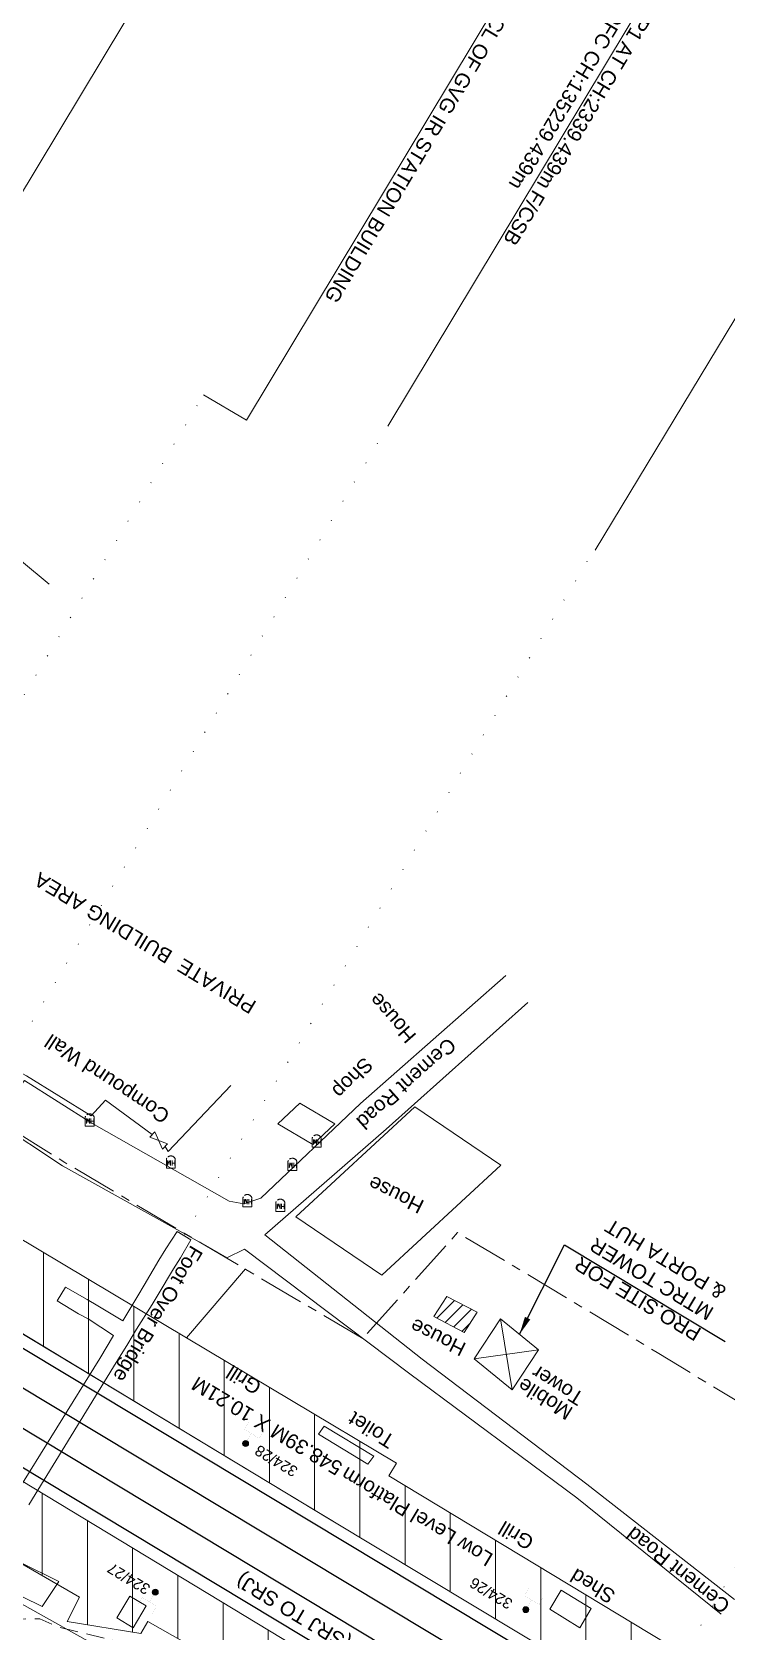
# Model space of a CAD drawing. Header units: metres. Extents: x 560405 to 1249476, y 3385111 to 6787087.
# Drawn here: x 624365.4 to 624461.4, y 3393632.7 to 3393853.8 of the extents above; entities that cross this region are included whole.
import ezdxf
from ezdxf.enums import TextEntityAlignment as Align

# ---------------------------------------------------------------- set-up
doc = ezdxf.new("R2010")
doc.units = ezdxf.units.M
doc.header["$MEASUREMENT"] = 0
for name, pattern in [('ACAD_ISO07W100', [3, 0, -3]), ('CENTER', [2, 1.25, -0.25, 0.25, -0.25]), ('DASHED', [0.75, 0.5, -0.25]), ('PHANTOM', [2.5, 1.25, -0.25, 0.25, -0.25, 0.25, -0.25])]:
    doc.linetypes.add(name, pattern=pattern)
for name, color, linetype, lineweight in [('Commercial Building Pucca', 7, 'Continuous', 13), ('Compound Wall', 7, 'Continuous', 13), ('DOTED LINE', 7, 'ACAD_ISO07W100', 18), ('Existing Railway Boundary', 7, 'CENTER', 0), ('Footpath Over Bridge', 7, 'Continuous', 0), ('Gate', 7, 'Continuous', 13), ('Govt buliding', 7, 'Continuous', 13), ('Grill', 7, 'Continuous', 13), ('Hecto metre stone', 7, 'Continuous', 13), ("MANDI GOBINDGARH STN. SRJ's", 251, 'Continuous', 0), ('NEW MANDI GOBINDGARH PLATFORM', 1, 'Continuous', 0), ('OHE MAST', 7, 'Continuous', 0), ('OHE MAST TEXT', 7, 'Continuous', 0), ('Platform', 7, 'Continuous', 0), ('Proposed TPTC Chainages', 10, 'Continuous', 0), ('Residential Building Pucca', 7, 'Continuous', 13), ('Residential Building Semipucca', 7, 'Continuous', 13), ('Shed', 7, 'Continuous', 13), ('Side Details', 7, 'Continuous', 13), ('SRJ CH. in Station', 7, 'Continuous', 0), ('Subroad Edge', 34, 'Continuous', 0), ('Text', 7, 'Continuous', 0)]:
    doc.layers.add(name, color=color, linetype=linetype, lineweight=lineweight)
doc.layers.add('OP-3 CH UP', color=7, linetype='Continuous')
doc.layers.add('Point Code', color=7, linetype='Continuous')
doc.styles.add('ARIAL', font='arial.ttf')
doc.styles.add('ROMANS', font='romans.shx')
doc.styles.get("Standard").update_dxf_attribs({"font": 'arial.ttf'})
doc.styles.add('Text', font='arial.ttf', dxfattribs={"height": 2})
doc.linetypes.add('F-LINE', pattern='A,0.6,["X",Standard,S=0.3,R=0,X=0,Y=-0.15],0.1', length=0.7)
doc.dimstyles.new('ISO-25', dxfattribs={"dimtxt": 2.5, "dimasz": 2.5, "dimexe": 1.25, "dimexo": 0.625, "dimtad": 1, "dimdec": 3, "dimtxsty": 'Standard', "dimcen": 2.5, "dimadec": 0, "dimazin": 0, "dimtfac": 1, "dimtdec": 3, "dimtmove": 0, "dimatfit": 3, "dimfxl": 1, "dimarcsym": 0})

# ---------------------------------------------------------------- blocks, each defined once
blk = doc.blocks.new('GT')
at = {"layer": 'Gate'}
for p, q in [((-0.5, -0.5), (-0.5, 0.5)), ((-0.5, 0.5), (0.5, -0.5)), ((0.5, 0.5), (0.5, -0.5))]:
    blk.add_line(p, q, dxfattribs=at)
at = {"layer": 'Gate', "flags": 128}
blk.add_lwpolyline([(0.5, 0.5), (-0.5, -0.5)], dxfattribs=at)
blk = doc.blocks.new('HMS')
at = {"linetype": 'PHANTOM'}
for p, q in [((-0.62, 0), (-0.62, 1.24)), ((-0.62, 0), (0.62, 0)), ((0.62, 0), (0.62, 1.24))]:
    blk.add_line(p, q, dxfattribs=at)
blk.add_arc((0, 1.05), 0.648, 16.8431, 163.1569, dxfattribs=at)
at = {"linetype": 'PHANTOM', "style": 'ROMANS', "width": 0.9}
blk.add_text('HM', height=0.69, rotation=180, dxfattribs=at).set_placement((0.66, 1.06))
blk = doc.blocks.new('OHE MAST')
h = blk.add_hatch(color=256)
edge = h.paths.add_edge_path()
edge.add_arc((0, 0), 0.412, 0, 360)
at = {"lineweight": 13, "const_width": 0.008, "flags": 128}
for points in [[(1.2, 2.8), (1.2, 1.6), (-1.2, 1.6), (-1.2, 2.8)], [(0, 1.6), (0, 0)]]:
    blk.add_lwpolyline(points, dxfattribs=at)
blk.add_circle((0, 0), 0.412)
blk = doc.blocks.new('IR YARD GVG SURVEY DATA')
at = {"layer": 'Point Code'}
for points in [[(467.65, -301.87), (427.12, -277.44), (418.41, -272.18), (410.1, -267.22), (403.52, -263.26), (394.7, -258), (386, -252.8), (377.3, -247.58), (364.86, -240.17), (361.79, -238.34), (355.02, -234.28), (346.13, -228.94), (338.4, -224.28), (327.59, -217.8), (288.33, -194.13), (232.37, -160.46), (-42.46, 4.86), (-275.04, 144.91), (-381.88, 209.26), (-440.27, 244.53), (-468.83, 261.68)], [(469.6, -308.6), (418, -277.63), (393.53, -262.93), (385.06, -257.83), (376.3, -252.58), (367.55, -247.34), (358.82, -242.09), (349.73, -236.62), (341.11, -231.44), (332.66, -226.35), (324.18, -221.27), (315.47, -216.04), (291.61, -201.74), (286.52, -198.6), (229.7, -164.58), (-44.93, 0.81), (-277.57, 140.84), (-386.46, 206.48), (-446.06, 242.28), (-475.45, 259.7)], [(-359.34, 201.26), (-273.17, 149.3), (-39.86, 8.86), (234.7, -156.37), (263.02, -173.37), (284.74, -186.58)], [(-370.43, 191.22), (-335.73, 170.34), (-281.33, 137.67), (-47.27, -3.18), (226.81, -168.21), (266.86, -192.44)]]:
    blk.add_lwpolyline(points, dxfattribs=at)

msp = doc.modelspace()

# ---------------------------------------------------------------- hatches: boundary and pattern name
at = {"layer": 'NEW MANDI GOBINDGARH PLATFORM', "lineweight": 15}
h = msp.add_hatch(dxfattribs=at)
h.set_pattern_fill('ANSI31', scale=50, angle=45)
h.set_pattern_definition([(90, (-151.733, -401.3384), (-6.25, 1e-15), [])])
h.paths.add_polyline_path([(624080.9067, 3393844.4311), (624085.9908, 3393852.8439), (624164.8355, 3393805.7882), (624197.1015, 3393786.541), (624287.9071, 3393732.3739), (624308.4014, 3393720.1488), (624386.8265, 3393673.3669), (624415.8004, 3393655.9567), (624414.7882, 3393654.2893), (624455.4974, 3393629.6729), (624453.9066, 3393626.8642), (624467.0511, 3393620.349), (624478.3655, 3393613.5419), (624477.3227, 3393611.774), (624486.6934, 3393606.0902), (624547.2863, 3393569.8908), (624560.2822, 3393562.0572), (624557.459, 3393557.4102), (624537.171, 3393569.715), (624503.8135, 3393589.7815), (624452.9204, 3393620.4116), (624406.5629, 3393648.3112), (624375.0011, 3393667.3641), (624350.0855, 3393682.4182), (624316.1064, 3393703.0553), (624302.2557, 3393711.4357), (624275.6091, 3393727.622), (624237.7577, 3393750.4004), (624153.7725, 3393800.4989), (624113.7675, 3393824.6614)])
h = msp.add_hatch(dxfattribs=at)
h.set_pattern_fill('ANSI31', scale=50, angle=45)
h.set_pattern_definition([(90, (-251.891, -273.052), (-6.25, 1e-15), [])])
h.paths.add_polyline_path([(624531.0563, 3393545.2091), (624534.1268, 3393550.881), (624527.8674, 3393554.6646), (624502.8936, 3393569.7155), (624461.8899, 3393594.3305), (624339.8563, 3393668.1924), (624320.7852, 3393679.6985), (624281.8523, 3393703.1939), (624262.6294, 3393714.7727), (624227.0882, 3393736.1915), (624199.5251, 3393752.8127), (624178.1975, 3393765.1836), (624123.5677, 3393798.0018), (624114.1253, 3393803.7654), (624077.3448, 3393825.8364), (624070.344, 3393829.8887), (624067.9669, 3393825.9774), (624089.0534, 3393813.419), (624112.5369, 3393798.9597), (624144.1751, 3393779.9498), (624142.0144, 3393776.1163), (624164.6782, 3393762.4529), (624193.7863, 3393745.409), (624207.1145, 3393737.3648), (624219.96, 3393729.6298), (624244.6522, 3393714.7478), (624256.7935, 3393707.4236), (624269.6296, 3393699.6742), (624277.5418, 3393694.8974), (624276.665, 3393693.3281), (624276.8291, 3393693.2364), (624289.638, 3393685.6085), (624290.9636, 3393687.2744), (624298.3126, 3393682.8524), (624297.7761, 3393681.8999), (624323.4867, 3393666.3376), (624329.8275, 3393662.7417), (624362.6205, 3393642.9317), (624372.0094, 3393637.5051), (624370.317, 3393634.1587), (624380.4796, 3393632.4925), (624381.466, 3393634.1761), (624451.8695, 3393594.1927), (624449.8441, 3393591.1337), (624499.891, 3393563.8795)])
at = {"layer": 'Residential Building Pucca'}
h = msp.add_hatch(dxfattribs=at)
h.set_pattern_fill('ANSI31', color=256, scale=10)
h.set_pattern_definition([(45, (0, 0), (-0.8838834765, 0.8838834765), [])])
h.paths.add_polyline_path([(624426.9725, 3393676.9007), (624422.7903, 3393679.0901), (624421.0017, 3393676.306), (624425.1844, 3393674.1172)])

# ---------------------------------------------------------------- linework, layer by layer
at = {"color": 0, "lineweight": 9}
msp.add_line((624389.1801, 3393803.7074), (624395.0814, 3393800.1789), dxfattribs=at)
at = {"color": 0, "lineweight": 9, "flags": 128}
msp.add_lwpolyline([(624435.8513, 3393867.908), (624395.0814, 3393800.1789)], dxfattribs=at)
at = {"color": 0, "lineweight": 9}
msp.add_lwpolyline([(624408.4013, 3393647.2048), (624383.5378, 3393662.2107), (624362.5433, 3393674.8911), (624342.9948, 3393686.7247), (624326.8802, 3393696.5119), (624296.6134, 3393714.8631), (624279.1944, 3393725.4441), (624227.2371, 3393756.6761), (624136.034, 3393811.2127), (624080.9067, 3393844.4311), (624074.4498, 3393850.0523)], dxfattribs=at)
at = {"layer": 'Commercial Building Pucca'}
msp.add_3dface([(624407.3042, 3393702.938), (624404.26, 3393700.0769), (624399.42, 3393702.9521), (624402.4641, 3393705.8132)], dxfattribs=at)
at = {"layer": 'Compound Wall', "lineweight": 20, "flags": 128}
for points in [[(624364.1143, 3393709.876), (624364.6929, 3393709.5728), (624373.623, 3393704.0365), (624375.5992, 3393706.2258), (624382.0814, 3393701.4603)], [(624383.838, 3393699.7891), (624384.2713, 3393699.1057), (624392.9395, 3393708.2363)]]:
    msp.add_lwpolyline(points, dxfattribs=at)
at = {"layer": 'Compound Wall', "flags": 128}
for points in [[(624364.1143, 3393709.876), (624364.6929, 3393709.5728), (624373.623, 3393704.0365), (624375.5992, 3393706.2258), (624382.0814, 3393701.4603)], [(624383.838, 3393699.7891), (624384.2713, 3393699.1057), (624392.9395, 3393708.2363)]]:
    msp.add_lwpolyline(points, dxfattribs=at)
at = {"layer": 'DOTED LINE', "color": 0, "linetype": 'ACAD_ISO07W100', "lineweight": 18}
msp.add_line((624303.93, 3393661.1317), (624389.1801, 3393803.7074), dxfattribs=at)
at = {"layer": 'DOTED LINE', "color": 1, "linetype": 'ACAD_ISO07W100', "lineweight": 18}
msp.add_line((624325.6799, 3393650.5797), (624414.6328, 3393799.3481), dxfattribs=at)
at = {"layer": 'DOTED LINE', "linetype": 'ACAD_ISO07W100', "lineweight": 18}
for p, q in [((624386.4699, 3393687.4857), (624443.1554, 3393782.2888)), ((624454.702, 3393628.2686), (624537.9753, 3393767.5383))]:
    msp.add_line(p, q, dxfattribs=at)
at = {"layer": 'Existing Railway Boundary', "color": 36, "lineweight": 20, "ltscale": 5, "flags": 128}
for points in [[(624411.1713, 3393673.2673), (624369.9746, 3393697.601), (624319.3459, 3393729.086), (624292.4029, 3393745.0164), (624114.9466, 3393850.4095), (624095.7958, 3393863.0682)], [(624924.3694, 3393369.1236), (624757.1408, 3393470.3218), (624580.9681, 3393576.3235), (624588.5446, 3393588.8795), (624585.0406, 3393590.9939), (624568.0816, 3393601.2287), (624556.6055, 3393608.1185), (624545.2314, 3393614.9473), (624532.9273, 3393622.3676), (624520.6168, 3393629.7917), (624509.9792, 3393636.232), (624499.3008, 3393642.6969), (624491.2403, 3393647.5696), (624483.1601, 3393652.454), (624472.5088, 3393658.8611), (624461.9678, 3393665.2022), (624452.0781, 3393671.185), (624442.0903, 3393677.2271), (624431.7665, 3393683.4489), (624424.2758, 3393687.9025), (624411.1713, 3393673.2673)]]:
    msp.add_lwpolyline(points, dxfattribs=at)
at = {"layer": 'Existing Railway Boundary', "color": 1, "linetype": 'Continuous', "ltscale": 5, "flags": 128}
for points in [[(624431.8419, 3393666.168), (624430.1924, 3393675.9994)], [(624426.5693, 3393670.4568), (624435.4868, 3393671.693)]]:
    msp.add_lwpolyline(points, dxfattribs=at)
at = {"layer": 'Existing Railway Boundary', "color": 1, "linetype": 'Continuous', "ltscale": 5}
msp.add_3dface([(624431.8419, 3393666.168), (624426.5693, 3393670.4568), (624430.1924, 3393675.9994), (624435.4868, 3393671.693)], dxfattribs=at)
at = {"layer": 'Footpath Over Bridge', "flags": 128}
msp.add_lwpolyline([(624362.9229, 3393651.3169), (624374.8064, 3393670.4819), (624376.7026, 3393673.6797), (624373.2243, 3393676.0023), (624371.8576, 3393676.6872), (624368.9186, 3393678.4638), (624370.0619, 3393680.3731), (624373.0957, 3393678.6407), (624374.5486, 3393677.7989), (624378.0094, 3393675.7248), (624380.0866, 3393679.1862), (624380.9459, 3393680.6415), (624382.9876, 3393684.0759), (624383.9593, 3393685.6636), (624385.5386, 3393688.0483), (624387.4012, 3393686.9232), (624385.9681, 3393684.3968), (624385.0032, 3393682.9062), (624382.893, 3393679.3618), (624382.057, 3393677.9657), (624379.8858, 3393674.5511), (624378.6808, 3393672.5369), (624376.6955, 3393669.3315), (624365.0077, 3393650.2953)], dxfattribs=at)
at = {"layer": 'Govt buliding'}
msp.add_3dface([(624366.8579, 3393636.2376), (624361.4366, 3393638.8974), (624363.7508, 3393642.3478), (624369.1721, 3393639.6879)], dxfattribs=at)
msp.add_3dface([(624366.8579, 3393636.2376), (624361.4366, 3393638.8974), (624363.7508, 3393642.3478), (624369.1721, 3393639.6879)], dxfattribs=at)
at = {"layer": 'Grill', "color": 10, "linetype": 'F-LINE', "lineweight": 13, "ltscale": 5, "flags": 128}
msp.add_lwpolyline([(624777.2946, 3393405.0641), (624328.8564, 3393656.2506), (624322.3137, 3393659.9161), (624315.7749, 3393663.5834), (624309.2463, 3393667.2531), (624302.7228, 3393670.9319), (624296.2089, 3393674.6215), (624289.7063, 3393678.3249), (624283.2168, 3393682.045), (624276.7366, 3393685.788, -0.01275446), (624190.1043, 3393739.0347), (624183.8381, 3393743.1259), (624177.5882, 3393747.2358), (624171.3473, 3393751.365), (624165.1136, 3393755.5104), (624158.8851, 3393759.6693), (624152.6574, 3393763.8403), (624146.4349, 3393768.0163), (624140.2118, 3393772.1969), (624017.6744, 3393854.5304), (624011.4483, 3393858.713), (624005.2182, 3393862.8941), (623998.9779, 3393867.0735), (623992.7317, 3393871.2442), (623986.4751, 3393875.4049), (623980.2063, 3393879.5526), (623973.9233, 3393883.6842), (623967.6294, 3393887.7935, 0.00400056), (623940.5738, 3393905.0826), (623934.2006, 3393909.0678), (623927.8117, 3393913.0338), (623921.4142, 3393916.9802), (623915.0101, 3393920.9099), (623908.6013, 3393924.8261), (623902.1921, 3393928.7301), (623895.778, 3393932.6289), (623889.3646, 3393936.523), (623855.7286, 3393956.9431)], format="xyb", dxfattribs=at)
at = {"layer": 'Grill', "lineweight": 20, "flags": 128}
msp.add_lwpolyline([(624394.9827, 3393682.8762), (624386.8265, 3393673.3669)], dxfattribs=at)
at = {"layer": 'Grill', "flags": 128}
msp.add_lwpolyline([(624362.6205, 3393642.9317), (624372.0094, 3393637.5051), (624370.317, 3393634.1587), (624380.4796, 3393632.4925), (624381.466, 3393634.1761), (624451.8695, 3393594.1927), (624450.7283, 3393592.4692)], dxfattribs=at)
at = {"layer": "MANDI GOBINDGARH STN. SRJ's", "color": 0, "lineweight": 0, "flags": 128}
msp.add_lwpolyline([(624443.3012, 3393782.2016), (624479.5371, 3393842.0939)], dxfattribs=at)
at = {"layer": 'OP-3 CH UP', "color": 40, "lineweight": 9, "true_color": 0xf8d731}
for radius in [8763.3902, 8182.5236, 7294.1209]:
    msp.add_circle((624059.7714, 3393874.4188), radius, dxfattribs=at)
at = {"layer": 'Platform', "lineweight": 15, "flags": 128}
for points in [[(624503.8135, 3393589.7815), (624452.9204, 3393620.4116), (624406.5629, 3393648.3112), (624375.0011, 3393667.3641), (624350.0855, 3393682.4182), (624316.1064, 3393703.0553), (624302.2557, 3393711.4357), (624275.6091, 3393727.622), (624237.7577, 3393750.4004), (624153.7725, 3393800.4989)], [(624197.1015, 3393786.541), (624287.9071, 3393732.3739), (624308.4014, 3393720.1488), (624386.8265, 3393673.3669), (624415.8562, 3393656.0502), (624414.7882, 3393654.2893), (624455.4974, 3393629.6729), (624453.9066, 3393626.8642), (624467.0511, 3393620.349)], [(624461.8899, 3393594.3305), (624339.8563, 3393668.1924), (624320.7852, 3393679.6985), (624281.8523, 3393703.1939), (624262.6294, 3393714.7727), (624227.0882, 3393736.1915), (624199.5251, 3393752.8127), (624178.1975, 3393765.1836)], [(624193.7863, 3393745.409), (624207.1145, 3393737.3648), (624219.96, 3393729.6298), (624244.6522, 3393714.7478), (624256.7935, 3393707.4236), (624269.6296, 3393699.6742), (624277.5418, 3393694.8974), (624276.665, 3393693.3281), (624276.8291, 3393693.2364), (624289.638, 3393685.6085), (624290.9636, 3393687.2744), (624298.3126, 3393682.8524), (624297.7761, 3393681.8999), (624323.4867, 3393666.3376), (624329.8275, 3393662.7417), (624362.6205, 3393642.9317), (624372.0094, 3393637.5051), (624370.317, 3393634.1587), (624380.4796, 3393632.4925), (624381.466, 3393634.1761), (624451.8695, 3393594.1927), (624449.8441, 3393591.1337), (624499.891, 3393563.8795)]]:
    msp.add_lwpolyline(points, dxfattribs=at)
at = {"layer": 'Proposed TPTC Chainages', "color": 1, "lineweight": 0, "flags": 128}
for points in [[(624399.2496, 3393890.1001), (624363.1486, 3393830.1271)], [(624450.7317, 3393859.3175), (624414.6306, 3393799.3445)]]:
    msp.add_lwpolyline(points, dxfattribs=at)
at = {"layer": 'Residential Building Pucca', "flags": 128}
msp.add_lwpolyline([(624339.9299, 3393743.789), (624336.0778, 3393746.975), (624363.9807, 3393780.713), (624367.8329, 3393777.5271)], dxfattribs=at)
at = {"layer": 'Residential Building Pucca'}
for points in [[(624413.7979, 3393682.0247), (624401.9296, 3393690.0748), (624418.3679, 3393705.2886), (624430.2372, 3393697.2378)], [(624426.9725, 3393676.9007), (624425.1844, 3393674.1172), (624421.0017, 3393676.306), (624422.7903, 3393679.0901)], [(624426.9725, 3393676.9007), (624425.1844, 3393674.1172), (624421.0017, 3393676.306), (624422.7903, 3393679.0901)]]:
    msp.add_3dface(points, dxfattribs=at)
at = {"layer": 'Residential Building Semipucca'}
for points in [[(624412.6838, 3393657.0171), (624411.8942, 3393655.8911), (624405.0651, 3393660.023), (624405.8553, 3393661.1498)], [(624412.6838, 3393657.0171), (624411.8942, 3393655.8911), (624405.0651, 3393660.023), (624405.8553, 3393661.1498)], [(624378.9902, 3393637.6679), (624381.2531, 3393636.2974), (624379.4507, 3393633.2763), (624377.1878, 3393634.6469)], [(624378.9902, 3393637.6679), (624381.2531, 3393636.2974), (624379.4507, 3393633.2763), (624377.1878, 3393634.6469)]]:
    msp.add_3dface(points, dxfattribs=at)
at = {"layer": 'Shed'}
msp.add_3dface([(624441.2008, 3393633.298), (624442.7521, 3393635.9418), (624438.592, 3393638.5014), (624437.0404, 3393635.8572)], dxfattribs=at)
msp.add_3dface([(624441.2008, 3393633.298), (624442.7521, 3393635.9418), (624438.592, 3393638.5014), (624437.0404, 3393635.8572)], dxfattribs=at)
at = {"layer": 'Subroad Edge', "lineweight": 15, "flags": 128}
for points in [[(624392.7139, 3393692.2574), (624373.7409, 3393703.0242), (624364.4015, 3393708.9449), (624362.8687, 3393706.8707), (624354.5139, 3393712.7679), (624354.5149, 3393712.7748), (624329.9329, 3393727.9659), (624324.1917, 3393731.6994), (624336.9789, 3393748.3267), (624351.2394, 3393765.7769), (624363.8883, 3393781.2248)], [(624327.4386, 3393724.2317), (624351.4999, 3393708.6986), (624351.4935, 3393708.6834), (624360.4721, 3393703.2125), (624369.6659, 3393697.1341), (624389.1181, 3393686.2989), (624392.3648, 3393684.4185), (624394.8295, 3393685.5912), (624417.6605, 3393668.3735)], [(624392.7139, 3393692.2574), (624394.7219, 3393691.8626), (624397.0612, 3393692.66), (624410.8471, 3393705.7336), (624430.9273, 3393723.4458)], [(624462.5455, 3393637.1756), (624442.1411, 3393653.1474), (624419.3914, 3393670.4072), (624397.6138, 3393687.5949), (624414.4099, 3393702.2137), (624434.0027, 3393719.682)], [(624417.6605, 3393668.3735), (624440.7544, 3393651.2278), (624460.7132, 3393635.1798)]]:
    msp.add_lwpolyline(points, dxfattribs=at)
at = {"layer": 'Subroad Edge', "color": 3, "linetype": 'DASHED', "lineweight": 18, "ltscale": 5, "flags": 128}
msp.add_lwpolyline([(624434.423, 3393599.5316), (624409.2433, 3393614.8488), (624380.481, 3393630.6474), (624369.0532, 3393633.3967), (624366.5526, 3393634.5366), (624340.1136, 3393634.1339)], dxfattribs=at)

# ---------------------------------------------------------------- block references
at = {"layer": 'Gate', "xscale": 2.424567201060899, "yscale": 0.9997814888905844, "zscale": 1.556932049317485, "rotation": 316.2838740168245}
msp.add_blockref('GT', (624382.9597, 3393700.6247), dxfattribs=at)
msp.add_blockref('GT', (624382.9597, 3393700.6247), dxfattribs=at)
at = {"layer": 'Hecto metre stone'}
for p in [(624373.424, 3393702.6065), (624404.8037, 3393699.7043), (624384.6423, 3393696.8084), (624401.453, 3393696.4867), (624395.2257, 3393691.4677), (624399.7763, 3393690.8277)]:
    msp.add_blockref('HMS', p, dxfattribs=at)
at = {"layer": 'OHE MAST', "color": 2}
for p, rotation in [((624394.9832, 3393658.7524), 329.0208306544455), ((624382.4942, 3393638.2027), 149.0208306544456), ((624433.7113, 3393635.7925), 329.0208306544455)]:
    msp.add_blockref('OHE MAST', p, dxfattribs=dict(at, rotation=rotation))
at = {"layer": 'Point Code'}
msp.add_blockref('IR YARD GVG SURVEY DATA', (624331.075, 3393706.9861), dxfattribs=at)

# ---------------------------------------------------------------- texts
at = {"layer": 'Existing Railway Boundary', "color": 0, "lineweight": 9, "insert": (624457.1111, 3393672.8089), "char_height": 2, "width": 20.561079, "attachment_point": 1, "rotation": 149}
msp.add_mtext('{\\C1;PRO.SITE FOR MTRC TOWER & PORTA HUT}', dxfattribs=at)
at = {"layer": 'OHE MAST TEXT', "style": 'ARIAL'}
for s, p in [('324/28', (624402.3402, 3393655.3333)), ('324/27', (624381.9628, 3393639.0553)), ('324/26', (624432.0417, 3393637.0353))]:
    msp.add_text(s, height=1.5, rotation=149, dxfattribs=at).set_placement(p)
at = {"layer": 'Proposed TPTC Chainages', "color": 0, "lineweight": 0, "insert": (624437.0288, 3393867.2167), "char_height": 2, "attachment_point": 4, "rotation": 239, "line_spacing_factor": 0.6, "style": 'ARIAL'}
msp.add_mtext('\\pxsm1;CH: 0.000 CL OF GVG IR STATION BUILDING ', dxfattribs=at)
at = {"layer": 'Proposed TPTC Chainages', "color": 1, "lineweight": 0, "insert": (624450.4032, 3393859.5267), "char_height": 2, "attachment_point": 4, "rotation": 239, "line_spacing_factor": 0.6, "style": 'ARIAL'}
msp.add_mtext('\\pxsm1;TTP1 AT CH:2339.439m F/CSB\\PAT DFC CH:135229.439m', dxfattribs=at)
at = {"layer": 'Side Details', "color": 0}
msp.add_text('PRIVATE  BUILDING AREA', height=2, rotation=149, dxfattribs=at).set_placement((624396.6211, 3393719.7324))
at = {"layer": 'SRJ CH. in Station', "lineweight": 13}
msp.add_text('UP LOOP CUM DN DISPATCH LINE CSR - 743.85m  (SRJ TO SRJ) ', height=2, rotation=148.842132, dxfattribs=at).set_placement((624430.26, 3393618.1136), align=Align.MIDDLE_CENTER)
at = {"layer": 'Subroad Edge', "style": 'ARIAL'}
for rotation, p in [(221.719159, (624422.9731, 3393714.9861)), (141.380399, (624462.1317, 3393636.658))]:
    msp.add_text('Cement Road', height=2, rotation=rotation, dxfattribs=at).set_placement(p)
at = {"layer": 'Text'}
for s, rotation, p in [('House', 131.246786, (624418.7014, 3393715.1726)), ('Compound Wall', 146.493518, (624384.6836, 3393704.4976)), ('Shop', 225.080426, (624411.3704, 3393712.2911)), ('House', 153.642178, (624419.82, 3393692.2311)), ('Foot Over Bridge', 239.311928, (624387.4473, 3393686.2974)), ('House', 153.642178, (624425.6169, 3393672.5207)), ('Tower', 147.977087, (624441.9334, 3393665.5783)), ('548.39M X 10.21M', 149, (624408.5568, 3393655.9428)), ('Mobile', 147.977087, (624440.3963, 3393663.5779)), ('Toilet', 147.977087, (624415.7848, 3393659.6539)), ('Low Level Platform', 149, (624429.3614, 3393643.3803)), ('Grill', 149.397332, (624435.0139, 3393645.6353))]:
    msp.add_text(s, height=2, rotation=rotation, dxfattribs=at).set_placement(p)
for s, rotation, style, p in [('Compound Wall', 146.493518, 'ARIAL', (624384.6836, 3393704.4976)), ('Grill', 147.977087, 'ARIAL', (624397.3668, 3393667.0795)), ('Toilet', 147.977087, 'ARIAL', (624415.7848, 3393659.6539)), ('Grill', 149.397332, 'ARIAL', (624435.0139, 3393645.6353)), ('Shed', 148.905315, 'ARIAL', (624446.2791, 3393638.22)), ('Shed', 148.905315, 'Text', (624446.2791, 3393638.22))]:
    msp.add_text(s, height=2, rotation=rotation, dxfattribs=dict(at, style=style)).set_placement(p)

# ---------------------------------------------------------------- leaders
at = {"layer": 'Existing Railway Boundary', "color": 1, "linetype": 'Continuous', "ltscale": 5}
msp.add_leader([(624432.8396, 3393673.8462), (624439.0386, 3393686.2169), (624461.2689, 3393672.8715)], dimstyle='ISO-25', override={"dimtxt": 0.5, "dimtad": 0}, dxfattribs=at)

doc.saveas('drawing.dxf')
